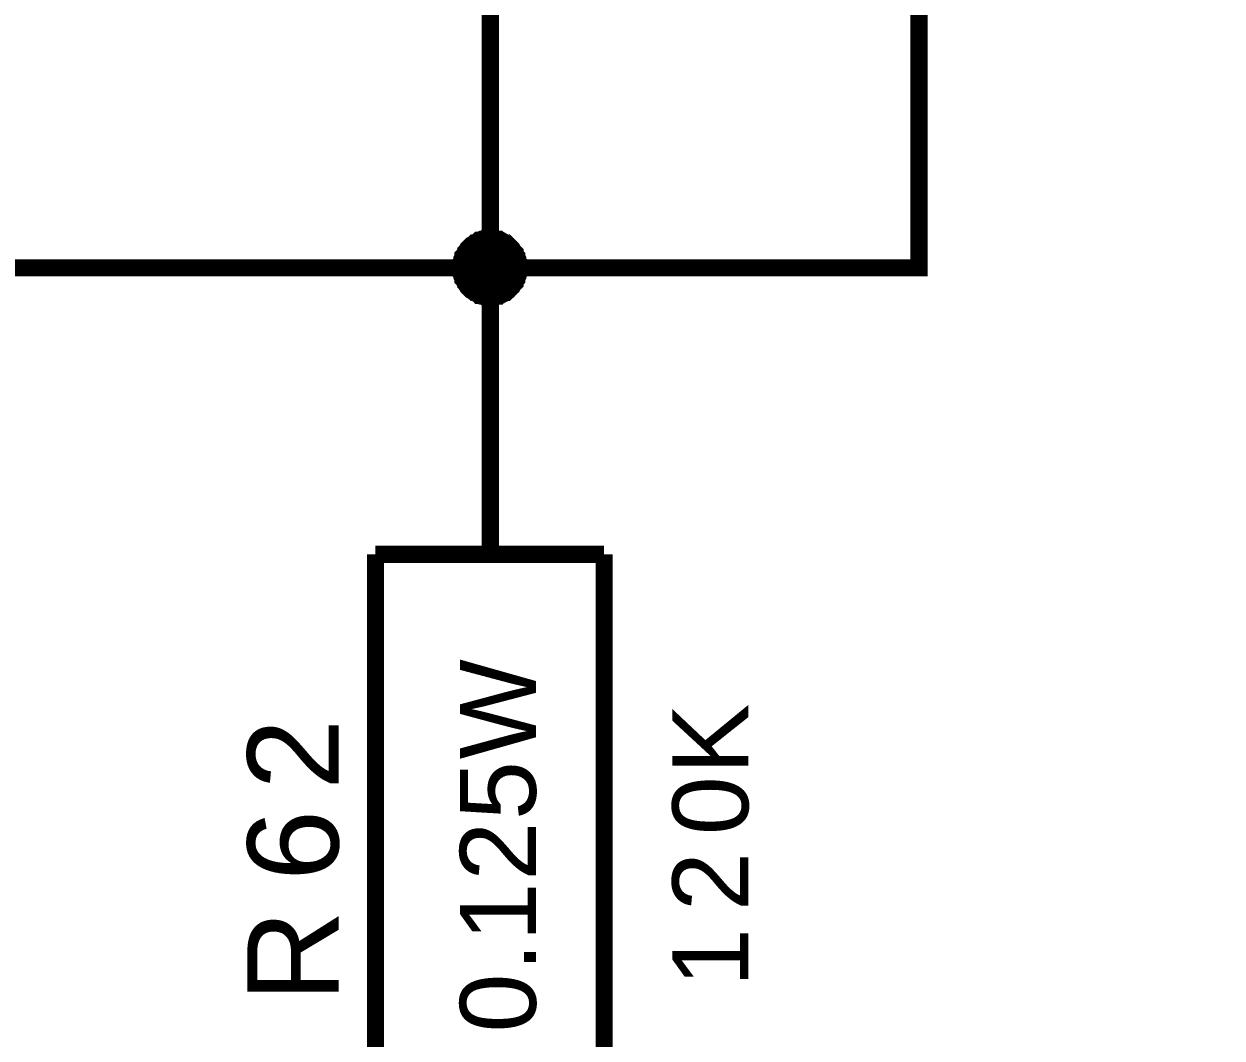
# Model space of a CAD drawing. Header units: millimetres. Extents: x -2024 to 917, y -725 to 13.
# Drawn here: x 311.52 to 332.43, y -204.73 to -187.03 of the extents above; entities that cross this region are included whole.
import ezdxf

# ---------------------------------------------------------------- set-up
doc = ezdxf.new("R2010")
doc.units = ezdxf.units.MM
doc.layers.add('Sheet', color=255, linetype='Continuous')
doc.styles.get("Standard").update_dxf_attribs({"font": 'arial.ttf'})

msp = doc.modelspace()

# ---------------------------------------------------------------- linework, layer by layer
at = {"layer": 'Sheet'}
for points, const_width in [([(319.658, -191.287), (327.139, -191.287), (327.139, -156.281), (389.619, -156.281)], 0.3), ([(319.658, -181.285), (319.658, -191.287), (319.658, -193.787)], 0.3), ([(319.145, -191.287), (319.145, -191.253), (319.145, -191.237), (319.145, -191.204), (319.162, -191.187), (319.162, -191.154), (319.162, -191.138), (319.178, -191.104), (319.178, -191.088), (319.195, -191.071), (319.211, -191.038), (319.228, -191.022), (319.228, -191.005), (319.244, -190.989), (319.261, -190.955), (319.277, -190.939), (319.294, -190.922), (319.31, -190.906), (319.327, -190.889), (319.36, -190.873), (319.377, -190.856), (319.393, -190.856), (319.41, -190.839), (319.443, -190.823), (319.459, -190.806), (319.476, -190.806), (319.509, -190.79), (319.526, -190.79), (319.559, -190.79), (319.575, -190.773), (319.608, -190.773), (319.625, -190.773), (319.658, -190.773)], 0.3), ([(319.145, -191.287), (319.145, -191.253), (319.145, -191.237), (319.145, -191.204), (319.162, -191.187), (319.162, -191.154), (319.162, -191.138), (319.178, -191.104), (319.178, -191.088), (319.195, -191.071), (319.211, -191.038), (319.228, -191.022), (319.228, -191.005), (319.244, -190.989), (319.261, -190.955), (319.277, -190.939), (319.294, -190.922), (319.31, -190.906), (319.327, -190.889), (319.36, -190.873), (319.377, -190.856), (319.393, -190.856), (319.41, -190.839), (319.443, -190.823), (319.459, -190.806), (319.476, -190.806), (319.509, -190.79), (319.526, -190.79), (319.559, -190.79), (319.575, -190.773), (319.608, -190.773), (319.625, -190.773), (319.658, -190.773)], 0.3), ([(319.145, -191.287), (319.145, -191.253), (319.145, -191.237), (319.145, -191.204), (319.162, -191.187), (319.162, -191.154), (319.162, -191.138), (319.178, -191.104), (319.178, -191.088), (319.195, -191.071), (319.211, -191.038), (319.228, -191.022), (319.228, -191.005), (319.244, -190.989), (319.261, -190.955), (319.277, -190.939), (319.294, -190.922), (319.31, -190.906), (319.327, -190.889), (319.36, -190.873), (319.377, -190.856), (319.393, -190.856), (319.41, -190.839), (319.443, -190.823), (319.459, -190.806), (319.476, -190.806), (319.509, -190.79), (319.526, -190.79), (319.559, -190.79), (319.575, -190.773), (319.608, -190.773), (319.625, -190.773), (319.658, -190.773)], 0.3), ([(319.145, -191.287), (319.145, -191.253), (319.145, -191.237), (319.145, -191.204), (319.162, -191.187), (319.162, -191.154), (319.162, -191.138), (319.178, -191.104), (319.178, -191.088), (319.195, -191.071), (319.211, -191.038), (319.228, -191.022), (319.228, -191.005), (319.244, -190.989), (319.261, -190.955), (319.277, -190.939), (319.294, -190.922), (319.31, -190.906), (319.327, -190.889), (319.36, -190.873), (319.377, -190.856), (319.393, -190.856), (319.41, -190.839), (319.443, -190.823), (319.459, -190.806), (319.476, -190.806), (319.509, -190.79), (319.526, -190.79), (319.559, -190.79), (319.575, -190.773), (319.608, -190.773), (319.625, -190.773), (319.658, -190.773)], 0.3), ([(319.145, -191.287), (319.145, -191.253), (319.145, -191.237), (319.145, -191.204), (319.162, -191.187), (319.162, -191.154), (319.162, -191.138), (319.178, -191.104), (319.178, -191.088), (319.195, -191.071), (319.211, -191.038), (319.228, -191.022), (319.228, -191.005), (319.244, -190.989), (319.261, -190.955), (319.277, -190.939), (319.294, -190.922), (319.31, -190.906), (319.327, -190.889), (319.36, -190.873), (319.377, -190.856), (319.393, -190.856), (319.41, -190.839), (319.443, -190.823), (319.459, -190.806), (319.476, -190.806), (319.509, -190.79), (319.526, -190.79), (319.559, -190.79), (319.575, -190.773), (319.608, -190.773), (319.625, -190.773), (319.658, -190.773)], 0.3), ([(319.145, -191.287), (319.145, -191.253), (319.145, -191.237), (319.145, -191.204), (319.162, -191.187), (319.162, -191.154), (319.162, -191.138), (319.178, -191.104), (319.178, -191.088), (319.195, -191.071), (319.211, -191.038), (319.228, -191.022), (319.228, -191.005), (319.244, -190.989), (319.261, -190.955), (319.277, -190.939), (319.294, -190.922), (319.31, -190.906), (319.327, -190.889), (319.36, -190.873), (319.377, -190.856), (319.393, -190.856), (319.41, -190.839), (319.443, -190.823), (319.459, -190.806), (319.476, -190.806), (319.509, -190.79), (319.526, -190.79), (319.559, -190.79), (319.575, -190.773), (319.608, -190.773), (319.625, -190.773), (319.658, -190.773)], 0.3), ([(319.658, -190.773), (319.658, -190.773)], 0.3), ([(319.658, -190.773), (319.675, -190.773), (319.708, -190.773), (319.724, -190.773), (319.757, -190.79), (319.774, -190.79), (319.807, -190.79), (319.824, -190.806), (319.84, -190.806), (319.873, -190.823), (319.89, -190.839), (319.906, -190.856), (319.939, -190.856), (319.956, -190.873), (319.973, -190.889), (319.989, -190.906), (320.006, -190.922), (320.022, -190.939), (320.039, -190.955), (320.055, -190.989), (320.072, -191.005), (320.088, -191.022), (320.088, -191.038), (320.105, -191.071), (320.121, -191.088), (320.121, -191.104), (320.138, -191.138), (320.138, -191.154), (320.138, -191.187), (320.155, -191.204), (320.155, -191.237), (320.155, -191.253), (320.155, -191.287)], 0.3), ([(319.658, -190.773), (319.658, -190.773)], 0.3), ([(319.658, -190.773), (319.675, -190.773), (319.708, -190.773), (319.724, -190.773), (319.757, -190.79), (319.774, -190.79), (319.807, -190.79), (319.824, -190.806), (319.84, -190.806), (319.873, -190.823), (319.89, -190.839), (319.906, -190.856), (319.939, -190.856), (319.956, -190.873), (319.973, -190.889), (319.989, -190.906), (320.006, -190.922), (320.022, -190.939), (320.039, -190.955), (320.055, -190.989), (320.072, -191.005), (320.088, -191.022), (320.088, -191.038), (320.105, -191.071), (320.121, -191.088), (320.121, -191.104), (320.138, -191.138), (320.138, -191.154), (320.138, -191.187), (320.155, -191.204), (320.155, -191.237), (320.155, -191.253), (320.155, -191.287)], 0.3), ([(319.658, -190.773), (319.658, -190.773)], 0.3), ([(319.658, -190.773), (319.675, -190.773), (319.708, -190.773), (319.724, -190.773), (319.757, -190.79), (319.774, -190.79), (319.807, -190.79), (319.824, -190.806), (319.84, -190.806), (319.873, -190.823), (319.89, -190.839), (319.906, -190.856), (319.939, -190.856), (319.956, -190.873), (319.973, -190.889), (319.989, -190.906), (320.006, -190.922), (320.022, -190.939), (320.039, -190.955), (320.055, -190.989), (320.072, -191.005), (320.088, -191.022), (320.088, -191.038), (320.105, -191.071), (320.121, -191.088), (320.121, -191.104), (320.138, -191.138), (320.138, -191.154), (320.138, -191.187), (320.155, -191.204), (320.155, -191.237), (320.155, -191.253), (320.155, -191.287)], 0.3), ([(319.658, -190.773), (319.658, -190.773)], 0.3), ([(319.658, -190.773), (319.675, -190.773), (319.708, -190.773), (319.724, -190.773), (319.757, -190.79), (319.774, -190.79), (319.807, -190.79), (319.824, -190.806), (319.84, -190.806), (319.873, -190.823), (319.89, -190.839), (319.906, -190.856), (319.939, -190.856), (319.956, -190.873), (319.973, -190.889), (319.989, -190.906), (320.006, -190.922), (320.022, -190.939), (320.039, -190.955), (320.055, -190.989), (320.072, -191.005), (320.088, -191.022), (320.088, -191.038), (320.105, -191.071), (320.121, -191.088), (320.121, -191.104), (320.138, -191.138), (320.138, -191.154), (320.138, -191.187), (320.155, -191.204), (320.155, -191.237), (320.155, -191.253), (320.155, -191.287)], 0.3), ([(319.658, -190.773), (319.658, -190.773)], 0.3), ([(319.658, -190.773), (319.675, -190.773), (319.708, -190.773), (319.724, -190.773), (319.757, -190.79), (319.774, -190.79), (319.807, -190.79), (319.824, -190.806), (319.84, -190.806), (319.873, -190.823), (319.89, -190.839), (319.906, -190.856), (319.939, -190.856), (319.956, -190.873), (319.973, -190.889), (319.989, -190.906), (320.006, -190.922), (320.022, -190.939), (320.039, -190.955), (320.055, -190.989), (320.072, -191.005), (320.088, -191.022), (320.088, -191.038), (320.105, -191.071), (320.121, -191.088), (320.121, -191.104), (320.138, -191.138), (320.138, -191.154), (320.138, -191.187), (320.155, -191.204), (320.155, -191.237), (320.155, -191.253), (320.155, -191.287)], 0.3), ([(319.658, -190.773), (319.658, -190.773)], 0.3), ([(319.658, -190.773), (319.675, -190.773), (319.708, -190.773), (319.724, -190.773), (319.757, -190.79), (319.774, -190.79), (319.807, -190.79), (319.824, -190.806), (319.84, -190.806), (319.873, -190.823), (319.89, -190.839), (319.906, -190.856), (319.939, -190.856), (319.956, -190.873), (319.973, -190.889), (319.989, -190.906), (320.006, -190.922), (320.022, -190.939), (320.039, -190.955), (320.055, -190.989), (320.072, -191.005), (320.088, -191.022), (320.088, -191.038), (320.105, -191.071), (320.121, -191.088), (320.121, -191.104), (320.138, -191.138), (320.138, -191.154), (320.138, -191.187), (320.155, -191.204), (320.155, -191.237), (320.155, -191.253), (320.155, -191.287)], 0.3), ([(319.145, -191.287), (319.145, -191.253), (319.145, -191.237), (319.145, -191.204), (319.162, -191.187), (319.162, -191.154), (319.162, -191.138), (319.178, -191.104), (319.178, -191.088), (319.195, -191.071), (319.211, -191.038), (319.228, -191.022), (319.228, -191.005), (319.244, -190.989), (319.261, -190.955), (319.277, -190.939), (319.294, -190.922), (319.31, -190.906), (319.327, -190.889), (319.36, -190.873), (319.377, -190.856), (319.393, -190.856), (319.41, -190.839), (319.443, -190.823), (319.459, -190.806), (319.476, -190.806), (319.509, -190.79), (319.526, -190.79), (319.559, -190.79), (319.575, -190.773), (319.608, -190.773), (319.625, -190.773), (319.658, -190.773)], 0.0991), ([(319.145, -191.287), (319.145, -191.253), (319.145, -191.237), (319.145, -191.204), (319.162, -191.187), (319.162, -191.154), (319.162, -191.138), (319.178, -191.104), (319.178, -191.088), (319.195, -191.071), (319.211, -191.038), (319.228, -191.022), (319.228, -191.005), (319.244, -190.989), (319.261, -190.955), (319.277, -190.939), (319.294, -190.922), (319.31, -190.906), (319.327, -190.889), (319.36, -190.873), (319.377, -190.856), (319.393, -190.856), (319.41, -190.839), (319.443, -190.823), (319.459, -190.806), (319.476, -190.806), (319.509, -190.79), (319.526, -190.79), (319.559, -190.79), (319.575, -190.773), (319.608, -190.773), (319.625, -190.773), (319.658, -190.773)], 0.0991), ([(319.145, -191.287), (319.145, -191.253), (319.145, -191.237), (319.145, -191.204), (319.162, -191.187), (319.162, -191.154), (319.162, -191.138), (319.178, -191.104), (319.178, -191.088), (319.195, -191.071), (319.211, -191.038), (319.228, -191.022), (319.228, -191.005), (319.244, -190.989), (319.261, -190.955), (319.277, -190.939), (319.294, -190.922), (319.31, -190.906), (319.327, -190.889), (319.36, -190.873), (319.377, -190.856), (319.393, -190.856), (319.41, -190.839), (319.443, -190.823), (319.459, -190.806), (319.476, -190.806), (319.509, -190.79), (319.526, -190.79), (319.559, -190.79), (319.575, -190.773), (319.608, -190.773), (319.625, -190.773), (319.658, -190.773)], 0.0991), ([(319.145, -191.287), (319.145, -191.253), (319.145, -191.237), (319.145, -191.204), (319.162, -191.187), (319.162, -191.154), (319.162, -191.138), (319.178, -191.104), (319.178, -191.088), (319.195, -191.071), (319.211, -191.038), (319.228, -191.022), (319.228, -191.005), (319.244, -190.989), (319.261, -190.955), (319.277, -190.939), (319.294, -190.922), (319.31, -190.906), (319.327, -190.889), (319.36, -190.873), (319.377, -190.856), (319.393, -190.856), (319.41, -190.839), (319.443, -190.823), (319.459, -190.806), (319.476, -190.806), (319.509, -190.79), (319.526, -190.79), (319.559, -190.79), (319.575, -190.773), (319.608, -190.773), (319.625, -190.773), (319.658, -190.773)], 0.0991), ([(319.145, -191.287), (319.145, -191.253), (319.145, -191.237), (319.145, -191.204), (319.162, -191.187), (319.162, -191.154), (319.162, -191.138), (319.178, -191.104), (319.178, -191.088), (319.195, -191.071), (319.211, -191.038), (319.228, -191.022), (319.228, -191.005), (319.244, -190.989), (319.261, -190.955), (319.277, -190.939), (319.294, -190.922), (319.31, -190.906), (319.327, -190.889), (319.36, -190.873), (319.377, -190.856), (319.393, -190.856), (319.41, -190.839), (319.443, -190.823), (319.459, -190.806), (319.476, -190.806), (319.509, -190.79), (319.526, -190.79), (319.559, -190.79), (319.575, -190.773), (319.608, -190.773), (319.625, -190.773), (319.658, -190.773)], 0.0991), ([(319.145, -191.287), (319.145, -191.253), (319.145, -191.237), (319.145, -191.204), (319.162, -191.187), (319.162, -191.154), (319.162, -191.138), (319.178, -191.104), (319.178, -191.088), (319.195, -191.071), (319.211, -191.038), (319.228, -191.022), (319.228, -191.005), (319.244, -190.989), (319.261, -190.955), (319.277, -190.939), (319.294, -190.922), (319.31, -190.906), (319.327, -190.889), (319.36, -190.873), (319.377, -190.856), (319.393, -190.856), (319.41, -190.839), (319.443, -190.823), (319.459, -190.806), (319.476, -190.806), (319.509, -190.79), (319.526, -190.79), (319.559, -190.79), (319.575, -190.773), (319.608, -190.773), (319.625, -190.773), (319.658, -190.773)], 0.0991), ([(319.658, -190.773), (319.658, -190.773)], 0.0991), ([(319.658, -190.773), (319.675, -190.773), (319.708, -190.773), (319.724, -190.773), (319.757, -190.79), (319.774, -190.79), (319.807, -190.79), (319.824, -190.806), (319.84, -190.806), (319.873, -190.823), (319.89, -190.839), (319.906, -190.856), (319.939, -190.856), (319.956, -190.873), (319.973, -190.889), (319.989, -190.906), (320.006, -190.922), (320.022, -190.939), (320.039, -190.955), (320.055, -190.989), (320.072, -191.005), (320.088, -191.022), (320.088, -191.038), (320.105, -191.071), (320.121, -191.088), (320.121, -191.104), (320.138, -191.138), (320.138, -191.154), (320.138, -191.187), (320.155, -191.204), (320.155, -191.237), (320.155, -191.253), (320.155, -191.287)], 0.0991), ([(319.658, -190.773), (319.658, -190.773)], 0.0991), ([(319.658, -190.773), (319.675, -190.773), (319.708, -190.773), (319.724, -190.773), (319.757, -190.79), (319.774, -190.79), (319.807, -190.79), (319.824, -190.806), (319.84, -190.806), (319.873, -190.823), (319.89, -190.839), (319.906, -190.856), (319.939, -190.856), (319.956, -190.873), (319.973, -190.889), (319.989, -190.906), (320.006, -190.922), (320.022, -190.939), (320.039, -190.955), (320.055, -190.989), (320.072, -191.005), (320.088, -191.022), (320.088, -191.038), (320.105, -191.071), (320.121, -191.088), (320.121, -191.104), (320.138, -191.138), (320.138, -191.154), (320.138, -191.187), (320.155, -191.204), (320.155, -191.237), (320.155, -191.253), (320.155, -191.287)], 0.0991), ([(319.658, -190.773), (319.658, -190.773)], 0.0991), ([(319.658, -190.773), (319.675, -190.773), (319.708, -190.773), (319.724, -190.773), (319.757, -190.79), (319.774, -190.79), (319.807, -190.79), (319.824, -190.806), (319.84, -190.806), (319.873, -190.823), (319.89, -190.839), (319.906, -190.856), (319.939, -190.856), (319.956, -190.873), (319.973, -190.889), (319.989, -190.906), (320.006, -190.922), (320.022, -190.939), (320.039, -190.955), (320.055, -190.989), (320.072, -191.005), (320.088, -191.022), (320.088, -191.038), (320.105, -191.071), (320.121, -191.088), (320.121, -191.104), (320.138, -191.138), (320.138, -191.154), (320.138, -191.187), (320.155, -191.204), (320.155, -191.237), (320.155, -191.253), (320.155, -191.287)], 0.0991), ([(319.658, -190.773), (319.658, -190.773)], 0.0991), ([(319.658, -190.773), (319.675, -190.773), (319.708, -190.773), (319.724, -190.773), (319.757, -190.79), (319.774, -190.79), (319.807, -190.79), (319.824, -190.806), (319.84, -190.806), (319.873, -190.823), (319.89, -190.839), (319.906, -190.856), (319.939, -190.856), (319.956, -190.873), (319.973, -190.889), (319.989, -190.906), (320.006, -190.922), (320.022, -190.939), (320.039, -190.955), (320.055, -190.989), (320.072, -191.005), (320.088, -191.022), (320.088, -191.038), (320.105, -191.071), (320.121, -191.088), (320.121, -191.104), (320.138, -191.138), (320.138, -191.154), (320.138, -191.187), (320.155, -191.204), (320.155, -191.237), (320.155, -191.253), (320.155, -191.287)], 0.0991), ([(319.658, -190.773), (319.658, -190.773)], 0.0991), ([(319.658, -190.773), (319.675, -190.773), (319.708, -190.773), (319.724, -190.773), (319.757, -190.79), (319.774, -190.79), (319.807, -190.79), (319.824, -190.806), (319.84, -190.806), (319.873, -190.823), (319.89, -190.839), (319.906, -190.856), (319.939, -190.856), (319.956, -190.873), (319.973, -190.889), (319.989, -190.906), (320.006, -190.922), (320.022, -190.939), (320.039, -190.955), (320.055, -190.989), (320.072, -191.005), (320.088, -191.022), (320.088, -191.038), (320.105, -191.071), (320.121, -191.088), (320.121, -191.104), (320.138, -191.138), (320.138, -191.154), (320.138, -191.187), (320.155, -191.204), (320.155, -191.237), (320.155, -191.253), (320.155, -191.287)], 0.0991), ([(319.658, -190.773), (319.658, -190.773)], 0.0991), ([(319.658, -190.773), (319.675, -190.773), (319.708, -190.773), (319.724, -190.773), (319.757, -190.79), (319.774, -190.79), (319.807, -190.79), (319.824, -190.806), (319.84, -190.806), (319.873, -190.823), (319.89, -190.839), (319.906, -190.856), (319.939, -190.856), (319.956, -190.873), (319.973, -190.889), (319.989, -190.906), (320.006, -190.922), (320.022, -190.939), (320.039, -190.955), (320.055, -190.989), (320.072, -191.005), (320.088, -191.022), (320.088, -191.038), (320.105, -191.071), (320.121, -191.088), (320.121, -191.104), (320.138, -191.138), (320.138, -191.154), (320.138, -191.187), (320.155, -191.204), (320.155, -191.237), (320.155, -191.253), (320.155, -191.287)], 0.0991), ([(307.162, -197.546), (307.162, -191.287), (319.658, -191.287)], 0.3), ([(319.658, -191.8), (319.625, -191.8), (319.608, -191.8), (319.575, -191.8), (319.559, -191.783), (319.526, -191.783), (319.509, -191.783), (319.476, -191.767), (319.459, -191.767), (319.443, -191.75), (319.41, -191.734), (319.393, -191.717), (319.377, -191.717), (319.36, -191.701), (319.327, -191.684), (319.31, -191.667), (319.294, -191.651), (319.277, -191.634), (319.261, -191.618), (319.244, -191.585), (319.228, -191.568), (319.228, -191.552), (319.211, -191.535), (319.195, -191.502), (319.178, -191.485), (319.178, -191.469), (319.162, -191.436), (319.162, -191.419), (319.162, -191.386), (319.145, -191.369), (319.145, -191.336), (319.145, -191.32), (319.145, -191.287)], 0.3), ([(319.145, -191.287), (319.145, -191.287)], 0.3), ([(319.658, -191.8), (319.625, -191.8), (319.608, -191.8), (319.575, -191.8), (319.559, -191.783), (319.526, -191.783), (319.509, -191.783), (319.476, -191.767), (319.459, -191.767), (319.443, -191.75), (319.41, -191.734), (319.393, -191.717), (319.377, -191.717), (319.36, -191.701), (319.327, -191.684), (319.31, -191.667), (319.294, -191.651), (319.277, -191.634), (319.261, -191.618), (319.244, -191.585), (319.228, -191.568), (319.228, -191.552), (319.211, -191.535), (319.195, -191.502), (319.178, -191.485), (319.178, -191.469), (319.162, -191.436), (319.162, -191.419), (319.162, -191.386), (319.145, -191.369), (319.145, -191.336), (319.145, -191.32), (319.145, -191.287)], 0.3), ([(319.145, -191.287), (319.145, -191.287)], 0.3), ([(319.658, -191.8), (319.625, -191.8), (319.608, -191.8), (319.575, -191.8), (319.559, -191.783), (319.526, -191.783), (319.509, -191.783), (319.476, -191.767), (319.459, -191.767), (319.443, -191.75), (319.41, -191.734), (319.393, -191.717), (319.377, -191.717), (319.36, -191.701), (319.327, -191.684), (319.31, -191.667), (319.294, -191.651), (319.277, -191.634), (319.261, -191.618), (319.244, -191.585), (319.228, -191.568), (319.228, -191.552), (319.211, -191.535), (319.195, -191.502), (319.178, -191.485), (319.178, -191.469), (319.162, -191.436), (319.162, -191.419), (319.162, -191.386), (319.145, -191.369), (319.145, -191.336), (319.145, -191.32), (319.145, -191.287)], 0.3), ([(319.145, -191.287), (319.145, -191.287)], 0.3), ([(319.658, -191.8), (319.625, -191.8), (319.608, -191.8), (319.575, -191.8), (319.559, -191.783), (319.526, -191.783), (319.509, -191.783), (319.476, -191.767), (319.459, -191.767), (319.443, -191.75), (319.41, -191.734), (319.393, -191.717), (319.377, -191.717), (319.36, -191.701), (319.327, -191.684), (319.31, -191.667), (319.294, -191.651), (319.277, -191.634), (319.261, -191.618), (319.244, -191.585), (319.228, -191.568), (319.228, -191.552), (319.211, -191.535), (319.195, -191.502), (319.178, -191.485), (319.178, -191.469), (319.162, -191.436), (319.162, -191.419), (319.162, -191.386), (319.145, -191.369), (319.145, -191.336), (319.145, -191.32), (319.145, -191.287)], 0.3), ([(319.145, -191.287), (319.145, -191.287)], 0.3), ([(319.658, -191.8), (319.625, -191.8), (319.608, -191.8), (319.575, -191.8), (319.559, -191.783), (319.526, -191.783), (319.509, -191.783), (319.476, -191.767), (319.459, -191.767), (319.443, -191.75), (319.41, -191.734), (319.393, -191.717), (319.377, -191.717), (319.36, -191.701), (319.327, -191.684), (319.31, -191.667), (319.294, -191.651), (319.277, -191.634), (319.261, -191.618), (319.244, -191.585), (319.228, -191.568), (319.228, -191.552), (319.211, -191.535), (319.195, -191.502), (319.178, -191.485), (319.178, -191.469), (319.162, -191.436), (319.162, -191.419), (319.162, -191.386), (319.145, -191.369), (319.145, -191.336), (319.145, -191.32), (319.145, -191.287)], 0.3), ([(319.145, -191.287), (319.145, -191.287)], 0.3), ([(319.658, -191.8), (319.625, -191.8), (319.608, -191.8), (319.575, -191.8), (319.559, -191.783), (319.526, -191.783), (319.509, -191.783), (319.476, -191.767), (319.459, -191.767), (319.443, -191.75), (319.41, -191.734), (319.393, -191.717), (319.377, -191.717), (319.36, -191.701), (319.327, -191.684), (319.31, -191.667), (319.294, -191.651), (319.277, -191.634), (319.261, -191.618), (319.244, -191.585), (319.228, -191.568), (319.228, -191.552), (319.211, -191.535), (319.195, -191.502), (319.178, -191.485), (319.178, -191.469), (319.162, -191.436), (319.162, -191.419), (319.162, -191.386), (319.145, -191.369), (319.145, -191.336), (319.145, -191.32), (319.145, -191.287)], 0.3), ([(319.145, -191.287), (319.145, -191.287)], 0.3), ([(319.658, -191.8), (319.625, -191.8), (319.608, -191.8), (319.575, -191.8), (319.559, -191.783), (319.526, -191.783), (319.509, -191.783), (319.476, -191.767), (319.459, -191.767), (319.443, -191.75), (319.41, -191.734), (319.393, -191.717), (319.377, -191.717), (319.36, -191.701), (319.327, -191.684), (319.31, -191.667), (319.294, -191.651), (319.277, -191.634), (319.261, -191.618), (319.244, -191.585), (319.228, -191.568), (319.228, -191.552), (319.211, -191.535), (319.195, -191.502), (319.178, -191.485), (319.178, -191.469), (319.162, -191.436), (319.162, -191.419), (319.162, -191.386), (319.145, -191.369), (319.145, -191.336), (319.145, -191.32), (319.145, -191.287)], 0.0991), ([(319.145, -191.287), (319.145, -191.287)], 0.0991), ([(319.658, -191.8), (319.625, -191.8), (319.608, -191.8), (319.575, -191.8), (319.559, -191.783), (319.526, -191.783), (319.509, -191.783), (319.476, -191.767), (319.459, -191.767), (319.443, -191.75), (319.41, -191.734), (319.393, -191.717), (319.377, -191.717), (319.36, -191.701), (319.327, -191.684), (319.31, -191.667), (319.294, -191.651), (319.277, -191.634), (319.261, -191.618), (319.244, -191.585), (319.228, -191.568), (319.228, -191.552), (319.211, -191.535), (319.195, -191.502), (319.178, -191.485), (319.178, -191.469), (319.162, -191.436), (319.162, -191.419), (319.162, -191.386), (319.145, -191.369), (319.145, -191.336), (319.145, -191.32), (319.145, -191.287)], 0.0991), ([(319.145, -191.287), (319.145, -191.287)], 0.0991), ([(319.658, -191.8), (319.625, -191.8), (319.608, -191.8), (319.575, -191.8), (319.559, -191.783), (319.526, -191.783), (319.509, -191.783), (319.476, -191.767), (319.459, -191.767), (319.443, -191.75), (319.41, -191.734), (319.393, -191.717), (319.377, -191.717), (319.36, -191.701), (319.327, -191.684), (319.31, -191.667), (319.294, -191.651), (319.277, -191.634), (319.261, -191.618), (319.244, -191.585), (319.228, -191.568), (319.228, -191.552), (319.211, -191.535), (319.195, -191.502), (319.178, -191.485), (319.178, -191.469), (319.162, -191.436), (319.162, -191.419), (319.162, -191.386), (319.145, -191.369), (319.145, -191.336), (319.145, -191.32), (319.145, -191.287)], 0.0991), ([(319.145, -191.287), (319.145, -191.287)], 0.0991), ([(319.658, -191.8), (319.625, -191.8), (319.608, -191.8), (319.575, -191.8), (319.559, -191.783), (319.526, -191.783), (319.509, -191.783), (319.476, -191.767), (319.459, -191.767), (319.443, -191.75), (319.41, -191.734), (319.393, -191.717), (319.377, -191.717), (319.36, -191.701), (319.327, -191.684), (319.31, -191.667), (319.294, -191.651), (319.277, -191.634), (319.261, -191.618), (319.244, -191.585), (319.228, -191.568), (319.228, -191.552), (319.211, -191.535), (319.195, -191.502), (319.178, -191.485), (319.178, -191.469), (319.162, -191.436), (319.162, -191.419), (319.162, -191.386), (319.145, -191.369), (319.145, -191.336), (319.145, -191.32), (319.145, -191.287)], 0.0991), ([(319.145, -191.287), (319.145, -191.287)], 0.0991), ([(319.658, -191.8), (319.625, -191.8), (319.608, -191.8), (319.575, -191.8), (319.559, -191.783), (319.526, -191.783), (319.509, -191.783), (319.476, -191.767), (319.459, -191.767), (319.443, -191.75), (319.41, -191.734), (319.393, -191.717), (319.377, -191.717), (319.36, -191.701), (319.327, -191.684), (319.31, -191.667), (319.294, -191.651), (319.277, -191.634), (319.261, -191.618), (319.244, -191.585), (319.228, -191.568), (319.228, -191.552), (319.211, -191.535), (319.195, -191.502), (319.178, -191.485), (319.178, -191.469), (319.162, -191.436), (319.162, -191.419), (319.162, -191.386), (319.145, -191.369), (319.145, -191.336), (319.145, -191.32), (319.145, -191.287)], 0.0991), ([(319.145, -191.287), (319.145, -191.287)], 0.0991), ([(319.658, -191.8), (319.625, -191.8), (319.608, -191.8), (319.575, -191.8), (319.559, -191.783), (319.526, -191.783), (319.509, -191.783), (319.476, -191.767), (319.459, -191.767), (319.443, -191.75), (319.41, -191.734), (319.393, -191.717), (319.377, -191.717), (319.36, -191.701), (319.327, -191.684), (319.31, -191.667), (319.294, -191.651), (319.277, -191.634), (319.261, -191.618), (319.244, -191.585), (319.228, -191.568), (319.228, -191.552), (319.211, -191.535), (319.195, -191.502), (319.178, -191.485), (319.178, -191.469), (319.162, -191.436), (319.162, -191.419), (319.162, -191.386), (319.145, -191.369), (319.145, -191.336), (319.145, -191.32), (319.145, -191.287)], 0.0991), ([(319.145, -191.287), (319.145, -191.287)], 0.0991), ([(320.155, -191.287), (320.155, -191.32), (320.155, -191.336), (320.155, -191.369), (320.138, -191.386), (320.138, -191.419), (320.138, -191.436), (320.121, -191.469), (320.121, -191.485), (320.105, -191.502), (320.088, -191.535), (320.088, -191.552), (320.072, -191.568), (320.055, -191.585), (320.039, -191.618), (320.022, -191.634), (320.006, -191.651), (319.989, -191.667), (319.973, -191.684), (319.956, -191.701), (319.939, -191.717), (319.906, -191.717), (319.89, -191.734), (319.873, -191.75), (319.84, -191.767), (319.824, -191.767), (319.807, -191.783), (319.774, -191.783), (319.757, -191.783), (319.724, -191.8), (319.708, -191.8), (319.675, -191.8), (319.658, -191.8)], 0.3), ([(320.155, -191.287), (320.155, -191.32), (320.155, -191.336), (320.155, -191.369), (320.138, -191.386), (320.138, -191.419), (320.138, -191.436), (320.121, -191.469), (320.121, -191.485), (320.105, -191.502), (320.088, -191.535), (320.088, -191.552), (320.072, -191.568), (320.055, -191.585), (320.039, -191.618), (320.022, -191.634), (320.006, -191.651), (319.989, -191.667), (319.973, -191.684), (319.956, -191.701), (319.939, -191.717), (319.906, -191.717), (319.89, -191.734), (319.873, -191.75), (319.84, -191.767), (319.824, -191.767), (319.807, -191.783), (319.774, -191.783), (319.757, -191.783), (319.724, -191.8), (319.708, -191.8), (319.675, -191.8), (319.658, -191.8)], 0.3), ([(320.155, -191.287), (320.155, -191.32), (320.155, -191.336), (320.155, -191.369), (320.138, -191.386), (320.138, -191.419), (320.138, -191.436), (320.121, -191.469), (320.121, -191.485), (320.105, -191.502), (320.088, -191.535), (320.088, -191.552), (320.072, -191.568), (320.055, -191.585), (320.039, -191.618), (320.022, -191.634), (320.006, -191.651), (319.989, -191.667), (319.973, -191.684), (319.956, -191.701), (319.939, -191.717), (319.906, -191.717), (319.89, -191.734), (319.873, -191.75), (319.84, -191.767), (319.824, -191.767), (319.807, -191.783), (319.774, -191.783), (319.757, -191.783), (319.724, -191.8), (319.708, -191.8), (319.675, -191.8), (319.658, -191.8)], 0.3), ([(320.155, -191.287), (320.155, -191.32), (320.155, -191.336), (320.155, -191.369), (320.138, -191.386), (320.138, -191.419), (320.138, -191.436), (320.121, -191.469), (320.121, -191.485), (320.105, -191.502), (320.088, -191.535), (320.088, -191.552), (320.072, -191.568), (320.055, -191.585), (320.039, -191.618), (320.022, -191.634), (320.006, -191.651), (319.989, -191.667), (319.973, -191.684), (319.956, -191.701), (319.939, -191.717), (319.906, -191.717), (319.89, -191.734), (319.873, -191.75), (319.84, -191.767), (319.824, -191.767), (319.807, -191.783), (319.774, -191.783), (319.757, -191.783), (319.724, -191.8), (319.708, -191.8), (319.675, -191.8), (319.658, -191.8)], 0.3), ([(320.155, -191.287), (320.155, -191.32), (320.155, -191.336), (320.155, -191.369), (320.138, -191.386), (320.138, -191.419), (320.138, -191.436), (320.121, -191.469), (320.121, -191.485), (320.105, -191.502), (320.088, -191.535), (320.088, -191.552), (320.072, -191.568), (320.055, -191.585), (320.039, -191.618), (320.022, -191.634), (320.006, -191.651), (319.989, -191.667), (319.973, -191.684), (319.956, -191.701), (319.939, -191.717), (319.906, -191.717), (319.89, -191.734), (319.873, -191.75), (319.84, -191.767), (319.824, -191.767), (319.807, -191.783), (319.774, -191.783), (319.757, -191.783), (319.724, -191.8), (319.708, -191.8), (319.675, -191.8), (319.658, -191.8)], 0.3), ([(320.155, -191.287), (320.155, -191.32), (320.155, -191.336), (320.155, -191.369), (320.138, -191.386), (320.138, -191.419), (320.138, -191.436), (320.121, -191.469), (320.121, -191.485), (320.105, -191.502), (320.088, -191.535), (320.088, -191.552), (320.072, -191.568), (320.055, -191.585), (320.039, -191.618), (320.022, -191.634), (320.006, -191.651), (319.989, -191.667), (319.973, -191.684), (319.956, -191.701), (319.939, -191.717), (319.906, -191.717), (319.89, -191.734), (319.873, -191.75), (319.84, -191.767), (319.824, -191.767), (319.807, -191.783), (319.774, -191.783), (319.757, -191.783), (319.724, -191.8), (319.708, -191.8), (319.675, -191.8), (319.658, -191.8)], 0.3), ([(320.155, -191.287), (320.155, -191.32), (320.155, -191.336), (320.155, -191.369), (320.138, -191.386), (320.138, -191.419), (320.138, -191.436), (320.121, -191.469), (320.121, -191.485), (320.105, -191.502), (320.088, -191.535), (320.088, -191.552), (320.072, -191.568), (320.055, -191.585), (320.039, -191.618), (320.022, -191.634), (320.006, -191.651), (319.989, -191.667), (319.973, -191.684), (319.956, -191.701), (319.939, -191.717), (319.906, -191.717), (319.89, -191.734), (319.873, -191.75), (319.84, -191.767), (319.824, -191.767), (319.807, -191.783), (319.774, -191.783), (319.757, -191.783), (319.724, -191.8), (319.708, -191.8), (319.675, -191.8), (319.658, -191.8)], 0.0991), ([(320.155, -191.287), (320.155, -191.32), (320.155, -191.336), (320.155, -191.369), (320.138, -191.386), (320.138, -191.419), (320.138, -191.436), (320.121, -191.469), (320.121, -191.485), (320.105, -191.502), (320.088, -191.535), (320.088, -191.552), (320.072, -191.568), (320.055, -191.585), (320.039, -191.618), (320.022, -191.634), (320.006, -191.651), (319.989, -191.667), (319.973, -191.684), (319.956, -191.701), (319.939, -191.717), (319.906, -191.717), (319.89, -191.734), (319.873, -191.75), (319.84, -191.767), (319.824, -191.767), (319.807, -191.783), (319.774, -191.783), (319.757, -191.783), (319.724, -191.8), (319.708, -191.8), (319.675, -191.8), (319.658, -191.8)], 0.0991), ([(320.155, -191.287), (320.155, -191.32), (320.155, -191.336), (320.155, -191.369), (320.138, -191.386), (320.138, -191.419), (320.138, -191.436), (320.121, -191.469), (320.121, -191.485), (320.105, -191.502), (320.088, -191.535), (320.088, -191.552), (320.072, -191.568), (320.055, -191.585), (320.039, -191.618), (320.022, -191.634), (320.006, -191.651), (319.989, -191.667), (319.973, -191.684), (319.956, -191.701), (319.939, -191.717), (319.906, -191.717), (319.89, -191.734), (319.873, -191.75), (319.84, -191.767), (319.824, -191.767), (319.807, -191.783), (319.774, -191.783), (319.757, -191.783), (319.724, -191.8), (319.708, -191.8), (319.675, -191.8), (319.658, -191.8)], 0.0991), ([(320.155, -191.287), (320.155, -191.32), (320.155, -191.336), (320.155, -191.369), (320.138, -191.386), (320.138, -191.419), (320.138, -191.436), (320.121, -191.469), (320.121, -191.485), (320.105, -191.502), (320.088, -191.535), (320.088, -191.552), (320.072, -191.568), (320.055, -191.585), (320.039, -191.618), (320.022, -191.634), (320.006, -191.651), (319.989, -191.667), (319.973, -191.684), (319.956, -191.701), (319.939, -191.717), (319.906, -191.717), (319.89, -191.734), (319.873, -191.75), (319.84, -191.767), (319.824, -191.767), (319.807, -191.783), (319.774, -191.783), (319.757, -191.783), (319.724, -191.8), (319.708, -191.8), (319.675, -191.8), (319.658, -191.8)], 0.0991), ([(320.155, -191.287), (320.155, -191.32), (320.155, -191.336), (320.155, -191.369), (320.138, -191.386), (320.138, -191.419), (320.138, -191.436), (320.121, -191.469), (320.121, -191.485), (320.105, -191.502), (320.088, -191.535), (320.088, -191.552), (320.072, -191.568), (320.055, -191.585), (320.039, -191.618), (320.022, -191.634), (320.006, -191.651), (319.989, -191.667), (319.973, -191.684), (319.956, -191.701), (319.939, -191.717), (319.906, -191.717), (319.89, -191.734), (319.873, -191.75), (319.84, -191.767), (319.824, -191.767), (319.807, -191.783), (319.774, -191.783), (319.757, -191.783), (319.724, -191.8), (319.708, -191.8), (319.675, -191.8), (319.658, -191.8)], 0.0991), ([(320.155, -191.287), (320.155, -191.32), (320.155, -191.336), (320.155, -191.369), (320.138, -191.386), (320.138, -191.419), (320.138, -191.436), (320.121, -191.469), (320.121, -191.485), (320.105, -191.502), (320.088, -191.535), (320.088, -191.552), (320.072, -191.568), (320.055, -191.585), (320.039, -191.618), (320.022, -191.634), (320.006, -191.651), (319.989, -191.667), (319.973, -191.684), (319.956, -191.701), (319.939, -191.717), (319.906, -191.717), (319.89, -191.734), (319.873, -191.75), (319.84, -191.767), (319.824, -191.767), (319.807, -191.783), (319.774, -191.783), (319.757, -191.783), (319.724, -191.8), (319.708, -191.8), (319.675, -191.8), (319.658, -191.8)], 0.0991), ([(320.155, -191.287), (320.155, -191.287), (320.155, -191.287), (320.155, -191.287), (320.155, -191.287), (320.155, -191.287), (320.155, -191.287), (320.155, -191.287), (320.155, -191.287), (320.155, -191.287), (320.155, -191.287), (320.155, -191.287), (320.155, -191.287), (320.155, -191.287), (320.155, -191.287), (320.155, -191.287), (320.155, -191.287), (320.155, -191.287), (320.155, -191.287), (320.155, -191.287), (320.155, -191.287), (320.155, -191.287), (320.155, -191.287), (320.155, -191.287), (320.155, -191.287), (320.155, -191.287), (320.155, -191.287), (320.155, -191.287), (320.155, -191.287), (320.155, -191.287), (320.155, -191.287), (320.155, -191.287), (320.155, -191.287)], 0.3), ([(320.155, -191.287), (320.155, -191.287)], 0.3), ([(320.155, -191.287), (320.155, -191.287), (320.155, -191.287), (320.155, -191.287), (320.155, -191.287), (320.155, -191.287), (320.155, -191.287), (320.155, -191.287), (320.155, -191.287), (320.155, -191.287), (320.155, -191.287), (320.155, -191.287), (320.155, -191.287), (320.155, -191.287), (320.155, -191.287), (320.155, -191.287), (320.155, -191.287), (320.155, -191.287), (320.155, -191.287), (320.155, -191.287), (320.155, -191.287), (320.155, -191.287), (320.155, -191.287), (320.155, -191.287), (320.155, -191.287), (320.155, -191.287), (320.155, -191.287), (320.155, -191.287), (320.155, -191.287), (320.155, -191.287), (320.155, -191.287), (320.155, -191.287), (320.155, -191.287)], 0.3), ([(320.155, -191.287), (320.155, -191.287)], 0.3), ([(320.155, -191.287), (320.155, -191.287), (320.155, -191.287), (320.155, -191.287), (320.155, -191.287), (320.155, -191.287), (320.155, -191.287), (320.155, -191.287), (320.155, -191.287), (320.155, -191.287), (320.155, -191.287), (320.155, -191.287), (320.155, -191.287), (320.155, -191.287), (320.155, -191.287), (320.155, -191.287), (320.155, -191.287), (320.155, -191.287), (320.155, -191.287), (320.155, -191.287), (320.155, -191.287), (320.155, -191.287), (320.155, -191.287), (320.155, -191.287), (320.155, -191.287), (320.155, -191.287), (320.155, -191.287), (320.155, -191.287), (320.155, -191.287), (320.155, -191.287), (320.155, -191.287), (320.155, -191.287), (320.155, -191.287)], 0.3), ([(320.155, -191.287), (320.155, -191.287)], 0.3), ([(320.155, -191.287), (320.155, -191.287), (320.155, -191.287), (320.155, -191.287), (320.155, -191.287), (320.155, -191.287), (320.155, -191.287), (320.155, -191.287), (320.155, -191.287), (320.155, -191.287), (320.155, -191.287), (320.155, -191.287), (320.155, -191.287), (320.155, -191.287), (320.155, -191.287), (320.155, -191.287), (320.155, -191.287), (320.155, -191.287), (320.155, -191.287), (320.155, -191.287), (320.155, -191.287), (320.155, -191.287), (320.155, -191.287), (320.155, -191.287), (320.155, -191.287), (320.155, -191.287), (320.155, -191.287), (320.155, -191.287), (320.155, -191.287), (320.155, -191.287), (320.155, -191.287), (320.155, -191.287), (320.155, -191.287)], 0.3), ([(320.155, -191.287), (320.155, -191.287)], 0.3), ([(320.155, -191.287), (320.155, -191.287), (320.155, -191.287), (320.155, -191.287), (320.155, -191.287), (320.155, -191.287), (320.155, -191.287), (320.155, -191.287), (320.155, -191.287), (320.155, -191.287), (320.155, -191.287), (320.155, -191.287), (320.155, -191.287), (320.155, -191.287), (320.155, -191.287), (320.155, -191.287), (320.155, -191.287), (320.155, -191.287), (320.155, -191.287), (320.155, -191.287), (320.155, -191.287), (320.155, -191.287), (320.155, -191.287), (320.155, -191.287), (320.155, -191.287), (320.155, -191.287), (320.155, -191.287), (320.155, -191.287), (320.155, -191.287), (320.155, -191.287), (320.155, -191.287), (320.155, -191.287), (320.155, -191.287)], 0.3), ([(320.155, -191.287), (320.155, -191.287)], 0.3), ([(320.155, -191.287), (320.155, -191.287), (320.155, -191.287), (320.155, -191.287), (320.155, -191.287), (320.155, -191.287), (320.155, -191.287), (320.155, -191.287), (320.155, -191.287), (320.155, -191.287), (320.155, -191.287), (320.155, -191.287), (320.155, -191.287), (320.155, -191.287), (320.155, -191.287), (320.155, -191.287), (320.155, -191.287), (320.155, -191.287), (320.155, -191.287), (320.155, -191.287), (320.155, -191.287), (320.155, -191.287), (320.155, -191.287), (320.155, -191.287), (320.155, -191.287), (320.155, -191.287), (320.155, -191.287), (320.155, -191.287), (320.155, -191.287), (320.155, -191.287), (320.155, -191.287), (320.155, -191.287), (320.155, -191.287)], 0.3), ([(320.155, -191.287), (320.155, -191.287)], 0.3), ([(320.155, -191.287), (320.155, -191.287), (320.155, -191.287), (320.155, -191.287), (320.155, -191.287), (320.155, -191.287), (320.155, -191.287), (320.155, -191.287), (320.155, -191.287), (320.155, -191.287), (320.155, -191.287), (320.155, -191.287), (320.155, -191.287), (320.155, -191.287), (320.155, -191.287), (320.155, -191.287), (320.155, -191.287), (320.155, -191.287), (320.155, -191.287), (320.155, -191.287), (320.155, -191.287), (320.155, -191.287), (320.155, -191.287), (320.155, -191.287), (320.155, -191.287), (320.155, -191.287), (320.155, -191.287), (320.155, -191.287), (320.155, -191.287), (320.155, -191.287), (320.155, -191.287), (320.155, -191.287), (320.155, -191.287)], 0.0991), ([(320.155, -191.287), (320.155, -191.287)], 0.0991), ([(320.155, -191.287), (320.155, -191.287), (320.155, -191.287), (320.155, -191.287), (320.155, -191.287), (320.155, -191.287), (320.155, -191.287), (320.155, -191.287), (320.155, -191.287), (320.155, -191.287), (320.155, -191.287), (320.155, -191.287), (320.155, -191.287), (320.155, -191.287), (320.155, -191.287), (320.155, -191.287), (320.155, -191.287), (320.155, -191.287), (320.155, -191.287), (320.155, -191.287), (320.155, -191.287), (320.155, -191.287), (320.155, -191.287), (320.155, -191.287), (320.155, -191.287), (320.155, -191.287), (320.155, -191.287), (320.155, -191.287), (320.155, -191.287), (320.155, -191.287), (320.155, -191.287), (320.155, -191.287), (320.155, -191.287)], 0.0991), ([(320.155, -191.287), (320.155, -191.287)], 0.0991), ([(320.155, -191.287), (320.155, -191.287), (320.155, -191.287), (320.155, -191.287), (320.155, -191.287), (320.155, -191.287), (320.155, -191.287), (320.155, -191.287), (320.155, -191.287), (320.155, -191.287), (320.155, -191.287), (320.155, -191.287), (320.155, -191.287), (320.155, -191.287), (320.155, -191.287), (320.155, -191.287), (320.155, -191.287), (320.155, -191.287), (320.155, -191.287), (320.155, -191.287), (320.155, -191.287), (320.155, -191.287), (320.155, -191.287), (320.155, -191.287), (320.155, -191.287), (320.155, -191.287), (320.155, -191.287), (320.155, -191.287), (320.155, -191.287), (320.155, -191.287), (320.155, -191.287), (320.155, -191.287), (320.155, -191.287)], 0.0991), ([(320.155, -191.287), (320.155, -191.287)], 0.0991), ([(320.155, -191.287), (320.155, -191.287), (320.155, -191.287), (320.155, -191.287), (320.155, -191.287), (320.155, -191.287), (320.155, -191.287), (320.155, -191.287), (320.155, -191.287), (320.155, -191.287), (320.155, -191.287), (320.155, -191.287), (320.155, -191.287), (320.155, -191.287), (320.155, -191.287), (320.155, -191.287), (320.155, -191.287), (320.155, -191.287), (320.155, -191.287), (320.155, -191.287), (320.155, -191.287), (320.155, -191.287), (320.155, -191.287), (320.155, -191.287), (320.155, -191.287), (320.155, -191.287), (320.155, -191.287), (320.155, -191.287), (320.155, -191.287), (320.155, -191.287), (320.155, -191.287), (320.155, -191.287), (320.155, -191.287)], 0.0991), ([(320.155, -191.287), (320.155, -191.287)], 0.0991), ([(320.155, -191.287), (320.155, -191.287), (320.155, -191.287), (320.155, -191.287), (320.155, -191.287), (320.155, -191.287), (320.155, -191.287), (320.155, -191.287), (320.155, -191.287), (320.155, -191.287), (320.155, -191.287), (320.155, -191.287), (320.155, -191.287), (320.155, -191.287), (320.155, -191.287), (320.155, -191.287), (320.155, -191.287), (320.155, -191.287), (320.155, -191.287), (320.155, -191.287), (320.155, -191.287), (320.155, -191.287), (320.155, -191.287), (320.155, -191.287), (320.155, -191.287), (320.155, -191.287), (320.155, -191.287), (320.155, -191.287), (320.155, -191.287), (320.155, -191.287), (320.155, -191.287), (320.155, -191.287), (320.155, -191.287)], 0.0991), ([(320.155, -191.287), (320.155, -191.287)], 0.0991), ([(320.155, -191.287), (320.155, -191.287), (320.155, -191.287), (320.155, -191.287), (320.155, -191.287), (320.155, -191.287), (320.155, -191.287), (320.155, -191.287), (320.155, -191.287), (320.155, -191.287), (320.155, -191.287), (320.155, -191.287), (320.155, -191.287), (320.155, -191.287), (320.155, -191.287), (320.155, -191.287), (320.155, -191.287), (320.155, -191.287), (320.155, -191.287), (320.155, -191.287), (320.155, -191.287), (320.155, -191.287), (320.155, -191.287), (320.155, -191.287), (320.155, -191.287), (320.155, -191.287), (320.155, -191.287), (320.155, -191.287), (320.155, -191.287), (320.155, -191.287), (320.155, -191.287), (320.155, -191.287), (320.155, -191.287)], 0.0991), ([(320.155, -191.287), (320.155, -191.287)], 0.0991), ([(319.658, -196.287), (319.658, -193.787)], 0.3), ([(317.655, -196.287), (321.644, -196.287)], 0.3), ([(317.655, -206.289), (317.655, -196.287)], 0.3), ([(321.644, -206.289), (321.644, -196.287)], 0.3)]:
    msp.add_lwpolyline(points, dxfattribs=dict(at, const_width=const_width))
at = {"layer": 'Sheet', "const_width": 0.508}
msp.add_lwpolyline([(319.335, -191.282, 1), (319.843, -191.282, 1)], format="xyb", close=True, dxfattribs=at)

# ---------------------------------------------------------------- texts
at = {"layer": 'Sheet'}
for s, height, p in [('W', 1.325, (320.453, -199.864)), ('K', 1.325, (324.16, -200.129)), ('2', 1.59, (317.01, -200.394)), ('5', 1.325, (320.453, -200.924)), ('0', 1.325, (324.16, -201.189)), ('6', 1.59, (317.01, -201.984)), ('2', 1.325, (320.453, -201.984)), ('2', 1.325, (324.16, -202.514)), ('1', 1.325, (320.453, -203.043)), ('R', 1.59, (317.01, -204.103)), ('1', 1.325, (324.16, -203.838)), ('.', 1.325, (320.453, -203.573)), ('0', 1.325, (320.453, -204.633))]:
    msp.add_text(s, height=height, rotation=90, dxfattribs=at).set_placement(p)

doc.saveas('drawing.dxf')
